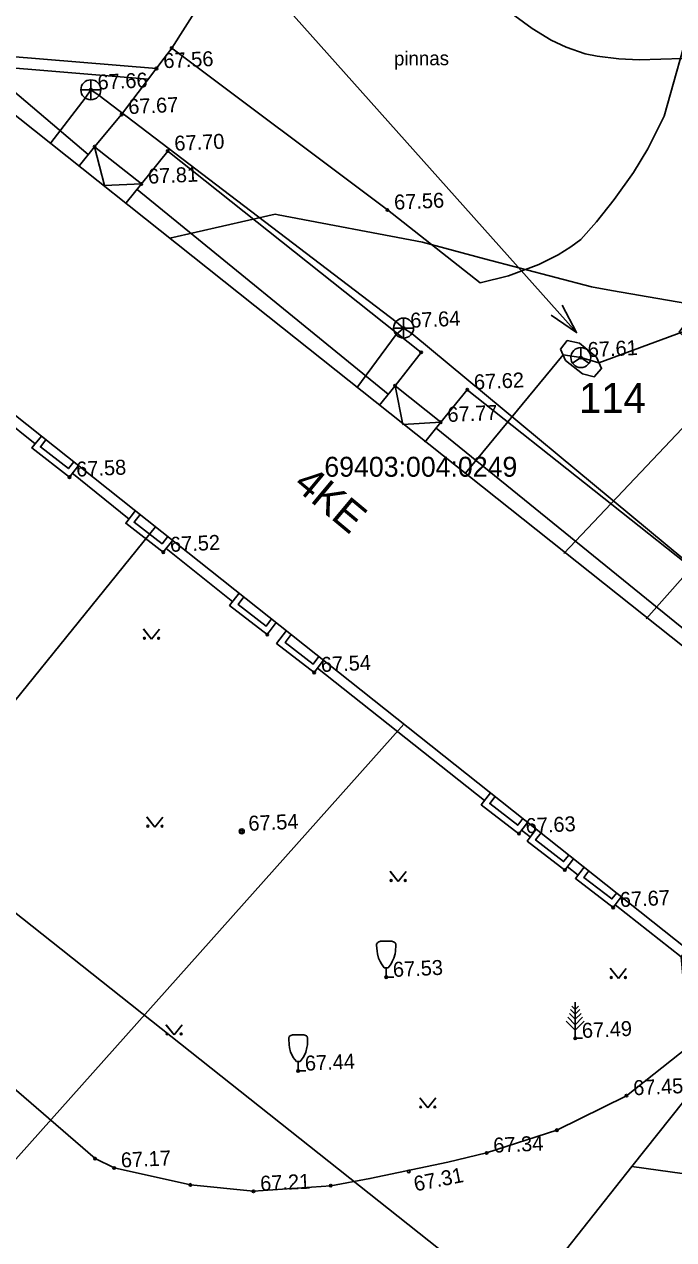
# Model space of a CAD drawing. Extents: x 640815 to 641975, y 6454871 to 6455868.
# Drawn here: x 640905.7 to 640938.2, y 6455023.3 to 6455084.2 of the extents above; entities that cross this region are included whole.
import ezdxf

# ---------------------------------------------------------------- set-up
doc = ezdxf.new("R2010")
doc.units = 0
for name, color, linetype in [('Level 1', 7, 'Continuous'), ('Level 10', 7, 'Continuous'), ('Level 11', 7, 'Continuous'), ('Level 15', 7, 'Continuous'), ('Level 16', 7, 'Continuous'), ('Level 17', 7, 'Continuous'), ('Level 19', 7, 'Continuous'), ('Level 2', 7, 'Continuous'), ('Level 30', 7, 'Continuous'), ('Level 40', 7, 'Continuous'), ('Level 41', 7, 'Continuous'), ('Level 44', 7, 'Continuous'), ('Level 58', 7, 'Continuous'), ('Level 59', 7, 'Continuous'), ('Level 61', 7, 'Continuous'), ('Level 62', 7, 'Continuous')]:
    doc.layers.add(name, color=color, linetype=linetype)

msp = doc.modelspace()

# ---------------------------------------------------------------- linework, layer by layer
at = {"layer": 'Level 1'}
msp.add_lwpolyline([(640895.76, 6455072.08), (640903.05, 6455081.31), (640917.22, 6455070.05), (640917.22, 6455070.05), (640946.15, 6455047.06), (640938.86, 6455037.83), (640913.86, 6455057.7), (640895.76, 6455072.08)], dxfattribs=at)
at = {"layer": 'Level 10'}
for p, q in [((640909, 6455080.88), (640909, 6455081.38)), ((640909, 6455080.88), (640908.5, 6455080.88)), ((640909, 6455080.88), (640909.5, 6455080.88)), ((640909, 6455080.88), (640909, 6455080.38)), ((640924.67, 6455068.94), (640924.67, 6455069.44)), ((640924.67, 6455068.94), (640924.17, 6455068.94)), ((640924.67, 6455068.94), (640925.17, 6455068.94)), ((640924.67, 6455068.94), (640924.67, 6455068.44))]:
    msp.add_line(p, q, dxfattribs=at)
for centre in [(640909, 6455080.88), (640924.67, 6455068.94)]:
    msp.add_circle(centre, 0.5, dxfattribs=at)
at = {"layer": 'Level 11'}
for points in [[(640909, 6455080.88), (640908.71, 6455080.46), (640907, 6455078.22)], [(640924.67, 6455068.94), (640924.29, 6455069.26), (640909.41, 6455080.6), (640909, 6455080.88)], [(640924.66, 6455068.94), (640924.29, 6455068.61), (640922.33, 6455065.95)], [(640939.14, 6455056.96), (640938.77, 6455057.31), (640925.08, 6455068.67), (640924.66, 6455068.93)], [(640939.14, 6455056.96), (640938.8, 6455056.59), (640936.82, 6455054.36)]]:
    msp.add_lwpolyline(points, dxfattribs=at)
at = {"layer": 'Level 15'}
for points in [[(640929.12, 6455085.43), (640931.12, 6455083.95), (640932.07, 6455083.36), (640932.82, 6455083.01), (640933.76, 6455082.69), (640934.37, 6455082.56), (640935.46, 6455082.44), (640936.47, 6455082.38), (640938.64, 6455082.45), (640948.51, 6455083.59), (640952.29, 6455084.1), (640956.5, 6455084.83)], [(640975.48, 6455065.76), (640968.84, 6455067.18), (640963.18, 6455067.8), (640956.63, 6455068.52), (640952.98, 6455068.84), (640948.4, 6455069.23), (640943.28, 6455069.68), (640940.22, 6455069.94), (640935.09, 6455070.83), (640934.08, 6455071.01), (640928.72, 6455072.41), (640925.61, 6455073.24), (640918.39, 6455074.61), (640918.23, 6455074.64), (640912.95, 6455073.44)]]:
    msp.add_lwpolyline(points, dxfattribs=at)
at = {"layer": 'Level 16'}
for p, q in [((640933.55, 6455067.96), (640933.55, 6455067.46)), ((640933.55, 6455067.46), (640933.14, 6455067.18)), ((640933.55, 6455067.46), (640933.96, 6455067.18))]:
    msp.add_line(p, q, dxfattribs=at)
msp.add_circle((640933.55, 6455067.46), 0.5, dxfattribs=at)
at = {"layer": 'Level 17'}
for points in [[(640933.55, 6455067.46), (640934.46, 6455067.2), (640960.02, 6455076.64), (640960.71, 6455077.25)], [(640932.53, 6455067.89), (640932.87, 6455068.31), (640933.49, 6455068.18), (640934.33, 6455067.48), (640934.59, 6455066.92), (640934.22, 6455066.5), (640933.63, 6455066.65), (640932.79, 6455067.32), (640932.53, 6455067.89)], [(640927.77, 6455061.67), (640932.66, 6455067.6), (640933.55, 6455067.46)], [(640900.39, 6455044.3), (640901.02, 6455045.12), (640912.24, 6455058.98)]]:
    msp.add_lwpolyline(points, dxfattribs=at)
at = {"layer": 'Level 19'}
for points in [[(640946.26, 6455079.15), (640938.48, 6455068.73), (640941, 6455066.41), (640932.7, 6455057.65)], [(640924.69, 6455049.09), (640904.83, 6455026.82), (640894.88, 6455033.69), (640889.05, 6455026.79)]]:
    msp.add_lwpolyline(points, dxfattribs=at)
at = {"layer": 'Level 2'}
for points in [[(640908.43, 6455077.08), (640909.19, 6455078.03), (640911.53, 6455076.16), (640910.77, 6455075.21)], [(640909.19, 6455078.03), (640909.68, 6455076.09), (640911.53, 6455076.16)], [(640923.45, 6455065.06), (640924.24, 6455066.05), (640926.53, 6455064.22), (640925.74, 6455063.22)], [(640924.24, 6455066.05), (640924.64, 6455064.11), (640926.53, 6455064.22)], [(640906.52, 6455063.53), (640906.05, 6455062.93), (640907.93, 6455061.47), (640908.38, 6455062.05)], [(640906.75, 6455063.34), (640906.47, 6455062.98), (640907.88, 6455061.9), (640908.14, 6455062.24)], [(640911.24, 6455059.79), (640910.75, 6455059.16), (640912.63, 6455057.71), (640913.1, 6455058.31)], [(640911.47, 6455059.6), (640911.17, 6455059.21), (640912.57, 6455058.13), (640912.86, 6455058.49)], [(640916.43, 6455055.66), (640915.95, 6455055.04), (640917.84, 6455053.58), (640918.29, 6455054.18)], [(640916.67, 6455055.47), (640916.38, 6455055.09), (640917.78, 6455054), (640918.06, 6455054.36)], [(640918.8, 6455053.78), (640918.31, 6455053.14), (640920.19, 6455051.68), (640920.66, 6455052.29)], [(640919.04, 6455053.59), (640918.73, 6455053.19), (640920.14, 6455052.1), (640920.43, 6455052.48)], [(640929.03, 6455045.65), (640928.56, 6455045.05), (640930.45, 6455043.6), (640930.88, 6455044.17)], [(640929.26, 6455045.46), (640928.99, 6455045.11), (640930.39, 6455044.02), (640930.65, 6455044.36)], [(640931.32, 6455043.82), (640930.87, 6455043.23), (640932.75, 6455041.78), (640933.19, 6455042.34)], [(640931.56, 6455043.64), (640931.28, 6455043.29), (640932.69, 6455042.2), (640932.95, 6455042.53)], [(640933.72, 6455041.92), (640933.28, 6455041.36), (640935.17, 6455039.9), (640935.58, 6455040.44)], [(640933.96, 6455041.74), (640933.7, 6455041.41), (640935.11, 6455040.33), (640935.35, 6455040.63)]]:
    msp.add_lwpolyline(points, dxfattribs=at)
at = {"layer": 'Level 30'}
for points in [[(640909.19, 6455078.03), (640910.54, 6455079.64), (640912.67, 6455082.46), (640913.05, 6455082.97), (640923.86, 6455074.86), (640928.5, 6455071.2), (640929.92, 6455071.55), (640931.45, 6455072.12), (640932.41, 6455072.61), (640933.05, 6455073.01), (640933.55, 6455073.38), (640934.33, 6455074.27), (640935.22, 6455075.38), (640936.19, 6455076.73), (640936.9, 6455077.93), (640937.72, 6455079.56), (640939.14, 6455084.61), (640939.8, 6455087.62)], [(640881.32, 6455055.42), (640902.77, 6455082.73), (640912.29, 6455081.95)], [(640903.6, 6455082.1), (640911.88, 6455081.41)], [(640903.6, 6455082.1), (640908.87, 6455077.63)], [(640911.53, 6455076.16), (640912.85, 6455077.81), (640925.55, 6455067.72), (640924.24, 6455066.05)], [(640923.9, 6455065.62), (640911.32, 6455075.89)], [(640906.21, 6455063.14), (640902.95, 6455065.75)], [(640926.53, 6455064.22), (640927.86, 6455065.85), (640940.58, 6455055.76), (640939.25, 6455054.12)], [(640870.24, 6455064.18), (640892.04, 6455046.8), (640892.57, 6455041.7), (640909.21, 6455027.32), (640910.17, 6455026.85), (640913.99, 6455026), (640917.15, 6455025.68), (640921.02, 6455025.96), (640922.98, 6455026.32), (640926.88, 6455027.14), (640928.83, 6455027.6), (640932.35, 6455028.74), (640935.84, 6455030.47), (640938.98, 6455032.95), (640938.58, 6455037.43)], [(640938.88, 6455053.71), (640926.3, 6455063.92)], [(640910.92, 6455059.37), (640908.05, 6455061.68)], [(640916.11, 6455055.22), (640912.77, 6455057.89)], [(640928.72, 6455045.26), (640920.36, 6455051.9)], [(640931.02, 6455043.44), (640930.58, 6455043.78)], [(640933.42, 6455041.53), (640932.87, 6455041.95)], [(640938.86, 6455037.83), (640938.58, 6455037.43), (640935.27, 6455040.04)]]:
    msp.add_lwpolyline(points, dxfattribs=at)
at = {"layer": 'Level 40'}
for points in [[(640933.5, 6455086.12), (640900.62, 6455101.91), (640871.78, 6455066.15), (640930.37, 6455019.67), (640936.11, 6455026.93), (640982.49, 6455085.2)], [(640998.74, 6455084.9), (640982.49, 6455085.2), (640936.11, 6455026.93), (640983.88, 6455020.27), (641028.28, 6455078.05)], [(640864.61, 6455056.95), (640815.44, 6455050.06), (640894.7, 6454977.21), (640909.51, 6454963.12), (640952.49, 6455017.38), (640930.37, 6455019.67), (640871.78, 6455066.15)]]:
    msp.add_lwpolyline(points, close=True, dxfattribs=at)
at = {"layer": 'Level 41'}
msp.add_lwpolyline([(640913.05, 6455082.97), (640918.75, 6455091.95)], dxfattribs=at)
at = {"layer": 'Level 44'}
for p, q in [((640911.64, 6455053.86), (640912.04, 6455053.35)), ((640912.04, 6455053.35), (640911.64, 6455053.85)), ((640912.04, 6455053.35), (640912.44, 6455053.85)), ((640911.8, 6455044.44), (640912.21, 6455043.93)), ((640912.21, 6455043.93), (640911.81, 6455044.43)), ((640912.21, 6455043.93), (640912.61, 6455044.43)), ((640924, 6455041.72), (640924.4, 6455041.21)), ((640924.4, 6455041.21), (640924, 6455041.71)), ((640924.4, 6455041.21), (640924.8, 6455041.71)), ((640923.52, 6455038.22), (640924.08, 6455038.22)), ((640923.7, 6455036.88), (640923.9, 6455036.88)), ((640923.8, 6455036.41), (640923.8, 6455036.88)), ((640935.02, 6455036.86), (640935.43, 6455036.35)), ((640935.43, 6455036.35), (640935.03, 6455036.85)), ((640935.43, 6455036.35), (640935.83, 6455036.85)), ((640923.8, 6455036.41), (640924.18, 6455036.41)), ((640933.27, 6455034.79), (640933.1, 6455034.96)), ((640933.27, 6455033.35), (640933.27, 6455035.15)), ((640933.27, 6455034.79), (640933.44, 6455034.96)), ((640933.27, 6455034.02), (640932.9, 6455034.4)), ((640933.27, 6455034.3), (640932.98, 6455034.59)), ((640933.27, 6455034.56), (640933.04, 6455034.79)), ((640933.27, 6455034.56), (640933.5, 6455034.79)), ((640933.27, 6455034.3), (640933.56, 6455034.59)), ((640933.27, 6455034.02), (640933.64, 6455034.4)), ((640912.76, 6455034.02), (640913.17, 6455033.52)), ((640913.17, 6455033.52), (640912.77, 6455034.02)), ((640913.17, 6455033.52), (640913.57, 6455034.02)), ((640933.27, 6455033.76), (640932.82, 6455034.2)), ((640933.27, 6455033.76), (640933.72, 6455034.2)), ((640919.1, 6455033.52), (640919.68, 6455033.52)), ((640933.63, 6455033.35), (640933.27, 6455033.35)), ((640919.3, 6455032.18), (640919.48, 6455032.18)), ((640919.39, 6455031.71), (640919.39, 6455032.18)), ((640919.39, 6455031.71), (640919.77, 6455031.71)), ((640925.48, 6455030.36), (640925.88, 6455029.86)), ((640925.88, 6455029.86), (640925.48, 6455030.36)), ((640925.88, 6455029.86), (640926.28, 6455030.36))]:
    msp.add_line(p, q, dxfattribs=at)
for points in [[(640923.7, 6455036.88), (640923.56, 6455037.08), (640923.5, 6455037.2), (640923.42, 6455037.36), (640923.36, 6455037.58), (640923.34, 6455037.72), (640923.32, 6455038.02), (640923.32, 6455038.06), (640923.36, 6455038.13), (640923.4, 6455038.17), (640923.52, 6455038.22)], [(640923.9, 6455036.88), (640924.04, 6455037.08), (640924.1, 6455037.2), (640924.18, 6455037.36), (640924.24, 6455037.58), (640924.26, 6455037.72), (640924.28, 6455038.02), (640924.28, 6455038.06), (640924.24, 6455038.13), (640924.2, 6455038.17), (640924.08, 6455038.22)], [(640919.3, 6455032.18), (640919.14, 6455032.38), (640919.08, 6455032.5), (640919.01, 6455032.66), (640918.95, 6455032.88), (640918.93, 6455033.02), (640918.92, 6455033.32), (640918.92, 6455033.36), (640918.94, 6455033.43), (640918.98, 6455033.47), (640919.1, 6455033.52)], [(640919.48, 6455032.18), (640919.64, 6455032.38), (640919.7, 6455032.5), (640919.77, 6455032.66), (640919.83, 6455032.88), (640919.85, 6455033.02), (640919.86, 6455033.32), (640919.86, 6455033.36), (640919.84, 6455033.43), (640919.8, 6455033.47), (640919.68, 6455033.52)]]:
    msp.add_lwpolyline(points, dxfattribs=at)
for centre in [(640911.685, 6455053.395), (640912.395, 6455053.395), (640911.855, 6455043.975), (640912.565, 6455043.975), (640924.045, 6455041.255), (640924.755, 6455041.255), (640935.075, 6455036.395), (640935.785, 6455036.395), (640912.815, 6455033.565), (640913.525, 6455033.565), (640925.525, 6455029.905), (640926.235, 6455029.905)]:
    msp.add_circle(centre, 0.045, dxfattribs=at)
at = {"layer": 'Level 59'}
msp.add_circle((640916.56, 6455043.72), 0.125, dxfattribs=at)
at = {"layer": 'Level 61'}
msp.add_line((640933.34, 6455068.71), (640900.81, 6455105.18), dxfattribs=at)
msp.add_lwpolyline([(640932.62, 6455070.08), (640933.34, 6455068.71), (640932.06, 6455069.58)], dxfattribs=at)
at = {"layer": 'Level 62'}
for centre in [(640913.05, 6455082.97), (640912.29, 6455081.95), (640909, 6455080.88), (640910.54, 6455079.64), (640909.19, 6455078.03), (640912.85, 6455077.81), (640911.53, 6455076.16), (640923.86, 6455074.86), (640924.67, 6455068.94), (640925.55, 6455067.72), (640933.55, 6455067.46), (640924.24, 6455066.05), (640927.86, 6455065.85), (640926.53, 6455064.22), (640907.93, 6455061.47), (640912.63, 6455057.71), (640917.84, 6455053.58), (640920.19, 6455051.68), (640916.56, 6455043.72), (640930.45, 6455043.6), (640932.75, 6455041.78), (640935.17, 6455039.9), (640923.8, 6455036.41), (640933.27, 6455033.35), (640919.39, 6455031.71), (640935.84, 6455030.47), (640932.35, 6455028.74), (640928.83, 6455027.6), (640909.21, 6455027.32), (640910.17, 6455026.85), (640924.93, 6455026.67), (640913.99, 6455026), (640921.02, 6455025.96), (640917.15, 6455025.68)]:
    msp.add_circle(centre, 0.0625, dxfattribs=at)

# ---------------------------------------------------------------- texts
at = {"layer": 'Level 1'}
msp.add_text('4KE', height=1.5, rotation=320.16882, dxfattribs=at).set_placement((640919.09, 6455060.99))
at = {"layer": 'Level 16'}
msp.add_text('114', height=1.5, dxfattribs=at).set_placement((640933.46, 6455064.69))
at = {"layer": 'Level 58'}
msp.add_text('69403:004:0249', height=1.00002, dxfattribs=at).set_placement((640920.7, 6455061.49))
at = {"layer": 'Level 59'}
for s, rotation, p in [('67.56', 2.56314, (640912.65, 6455081.96)), ('67.66', 2.56314, (640909.35, 6455080.89)), ('67.67', 2.56314, (640910.89, 6455079.66)), ('67.70', 2.56314, (640913.2, 6455077.82)), ('67.81', 2.56314, (640911.88, 6455076.17)), ('67.56', 2.56314, (640924.21, 6455074.87)), ('67.64', 2.56314, (640925.02, 6455068.95)), ('67.61', 2.56314, (640933.91, 6455067.48)), ('67.62', 2.56314, (640928.21, 6455065.86)), ('67.77', 2.56314, (640926.88, 6455064.23)), ('67.58', 2.56314, (640908.28, 6455061.49)), ('67.52', 2.56314, (640912.98, 6455057.72)), ('67.54', 2.56314, (640920.54, 6455051.7)), ('67.54', 2.56314, (640916.91, 6455043.74)), ('67.63', 2.56314, (640930.8, 6455043.62)), ('67.67', 2.56314, (640935.52, 6455039.92)), ('67.53', 2.56314, (640924.15, 6455036.42)), ('67.49', 2.56314, (640933.62, 6455033.36)), ('67.44', 2.56314, (640919.74, 6455031.72)), ('67.45', 2.56314, (640936.19, 6455030.49)), ('67.34', 2.56314, (640929.18, 6455027.61)), ('67.17', 2.56314, (640910.52, 6455026.87)), ('67.21', 2.56314, (640917.5, 6455025.7)), ('67.31', 11.1189, (640925.26, 6455025.67))]:
    msp.add_text(s, height=0.75, rotation=rotation, dxfattribs=at).set_placement(p)
at = {"layer": 'Level 61'}
msp.add_text('pinnas', height=0.6999, rotation=0.29128, dxfattribs=at).set_placement((640924.19, 6455082.1))

doc.saveas('drawing.dxf')
